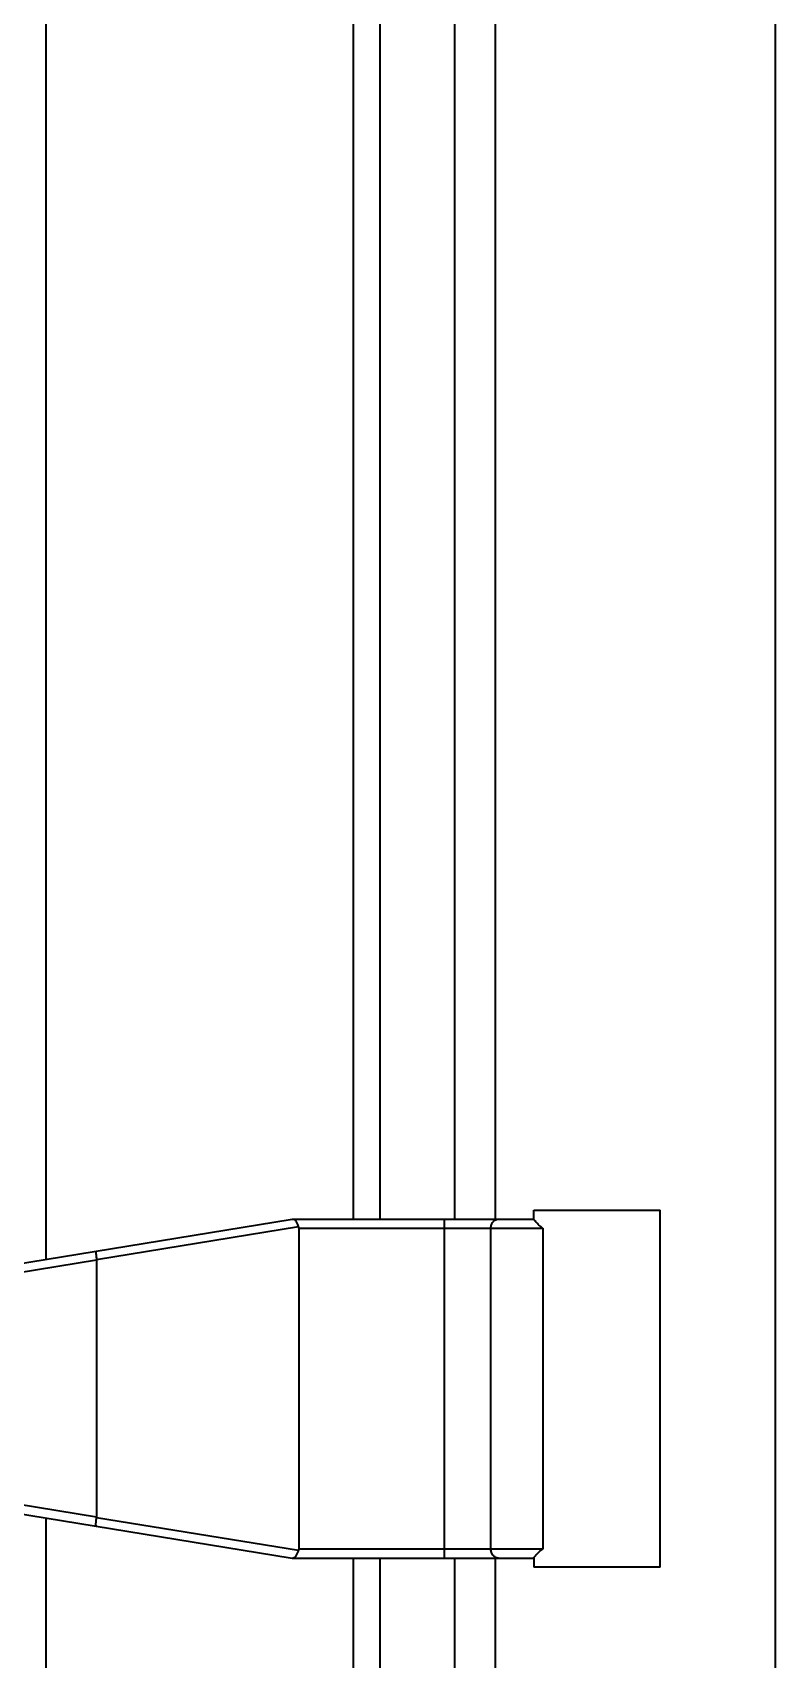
# Model space of a CAD drawing. Header units: millimetres. Extents: x 32496 to 166256, y 3504 to 23939.
# Drawn here: x 48806.1 to 48970.6, y 12427.1 to 12787.1 of the extents above; entities that cross this region are included whole.
import ezdxf

# ---------------------------------------------------------------- set-up
doc = ezdxf.new("R2010")
doc.units = ezdxf.units.MM
doc.layers.get('0').update_dxf_attribs({"lineweight": 35})

msp = doc.modelspace()

# ---------------------------------------------------------------- linework, layer by layer
at = {"linetype": 'Continuous'}
for p, q in [((48970.64, 10877.575), (48970.64, 13396.575)), ((48809.14, 12515.694), (48809.14, 13158.457)), ((48877.14, 13149.575), (48877.14, 12524.575)), ((48883.14, 12524.575), (48883.14, 13149.575)), ((48899.64, 12524.575), (48899.64, 13149.575)), ((48908.64, 12524.575), (48908.64, 13149.575)), ((48796.14, 12513.575), (48863.64, 12524.575)), ((48863.64, 12524.575), (48917.14, 12524.575)), ((48897.316, 12524.575), (48897.316, 12449.575)), ((48917.14, 12526.575), (48945.14, 12526.575)), ((48917.14, 12524.575), (48917.14, 12526.575)), ((48945.14, 12447.575), (48945.14, 12526.575)), ((48865.058, 12522.858), (48820.334, 12515.57)), ((48865.14, 12522.575), (48919.108, 12522.575)), ((48865.14, 12522.575), (48865.14, 12451.575)), ((48907.629, 12451.575), (48907.629, 12522.575)), ((48919.108, 12522.575), (48919.108, 12451.575)), ((48820.34, 12515.493), (48798.14, 12511.875)), ((48820.34, 12515.493), (48820.34, 12458.658)), ((48796.14, 12460.575), (48863.64, 12449.575)), ((48798.14, 12462.276), (48820.34, 12458.658)), ((48809.14, 11815.694), (48809.14, 12458.457)), ((48820.334, 12458.581), (48865.058, 12451.293)), ((48863.64, 12449.575), (48917.14, 12449.575)), ((48919.108, 12451.575), (48865.14, 12451.575)), ((48877.14, 12449.575), (48877.14, 11824.575)), ((48883.14, 11824.575), (48883.14, 12449.575)), ((48899.64, 11824.575), (48899.64, 12449.575)), ((48908.64, 11824.575), (48908.64, 12449.575)), ((48917.14, 12449.576), (48917.14, 12447.575)), ((48945.14, 12447.575), (48917.14, 12447.575))]:
    msp.add_line(p, q, dxfattribs=at)
for centre, major_axis, ratio, start_param, end_param in [((48856.994, 12522.575), (8.145, 0), 0.2455357, 0, 0.1417105), ((48812.194, 12514.165), (8.138, 1.411), 0.2419381, -0.0419274, -0.0035649), ((48812.194, 12459.986), (8.138, -1.411), 0.2419381, 0.0035649, 0.0419274), ((48856.994, 12451.575), (8.145, 0), 0.2455357, -0.1417105, 0)]:
    msp.add_ellipse(centre, major_axis=major_axis, ratio=ratio, start_param=start_param, end_param=end_param, dxfattribs=at)
for points, knots in [([(48863.785, 12524.575), (48863.857, 12524.575), (48863.995, 12524.563), (48864.183, 12524.467), (48864.33, 12524.301), (48864.517, 12523.988), (48864.734, 12523.489), (48864.933, 12523.074), (48865.058, 12522.858)], [0, 0, 0, 0, 0.0954914, 0.1815719, 0.2751296, 0.3866593, 0.6670272, 1, 1, 1, 1]), ([(48907.629, 12522.575), (48907.629, 12522.834), (48907.714, 12523.347), (48908.087, 12524.009), (48908.656, 12524.465), (48909.123, 12524.575), (48909.348, 12524.575)], [0, 0, 0, 0, 0.2672147, 0.5246358, 0.7676565, 1, 1, 1, 1]), ([(48919.108, 12522.575), (48918.958, 12522.686), (48918.675, 12522.907), (48918.287, 12523.242), (48917.952, 12523.563), (48917.672, 12523.859), (48917.478, 12524.089), (48917.351, 12524.252), (48917.278, 12524.353), (48917.22, 12524.438), (48917.182, 12524.498), (48917.16, 12524.535), (48917.149, 12524.554), (48917.143, 12524.567), (48917.14, 12524.573), (48917.14, 12524.575)], [0, 0, 0, 0, 0.1982754, 0.3806938, 0.5455653, 0.6907758, 0.8134789, 0.8652438, 0.9098414, 0.9465551, 0.9745353, 0.984937, 0.9927617, 0.9978387, 1, 1, 1, 1]), ([(48820.26, 12517.506), (48820.241, 12517.503), (48820.219, 12517.464), (48820.205, 12517.411), (48820.188, 12517.312), (48820.181, 12517.15), (48820.187, 12516.802), (48820.234, 12516.267), (48820.295, 12515.815), (48820.334, 12515.57)], [0, 0, 0, 0, 0.0295837, 0.0551746, 0.0889134, 0.1806036, 0.3027047, 0.6210402, 1, 1, 1, 1]), ([(48820.26, 12456.645), (48820.241, 12456.648), (48820.219, 12456.687), (48820.205, 12456.74), (48820.188, 12456.839), (48820.181, 12457.001), (48820.187, 12457.349), (48820.234, 12457.884), (48820.295, 12458.336), (48820.334, 12458.581)], [0, 0, 0, 0, 0.0295836, 0.0551744, 0.0889133, 0.1806036, 0.3027047, 0.6210402, 1, 1, 1, 1]), ([(48865.058, 12451.293), (48864.933, 12451.077), (48864.734, 12450.662), (48864.517, 12450.163), (48864.33, 12449.85), (48864.183, 12449.684), (48863.995, 12449.588), (48863.857, 12449.575), (48863.785, 12449.575)], [0, 0, 0, 0, 0.3329422, 0.6133216, 0.7248572, 0.8184096, 0.904497, 1, 1, 1, 1]), ([(48909.348, 12449.575), (48909.123, 12449.575), (48908.656, 12449.686), (48908.087, 12450.142), (48907.714, 12450.804), (48907.629, 12451.317), (48907.629, 12451.575)], [0, 0, 0, 0, 0.2323435, 0.4753642, 0.7327853, 1, 1, 1, 1]), ([(48917.14, 12449.576), (48917.14, 12449.578), (48917.143, 12449.584), (48917.149, 12449.597), (48917.16, 12449.616), (48917.182, 12449.653), (48917.22, 12449.713), (48917.278, 12449.798), (48917.351, 12449.899), (48917.478, 12450.062), (48917.672, 12450.292), (48917.952, 12450.588), (48918.287, 12450.909), (48918.675, 12451.244), (48918.958, 12451.465), (48919.108, 12451.575)], [0, 0, 0, 0, 0.0021613, 0.0072383, 0.015063, 0.0254647, 0.0534449, 0.0901586, 0.1347562, 0.1865211, 0.3092242, 0.4544347, 0.6193062, 0.8017246, 1, 1, 1, 1])]:
    msp.add_open_spline(points, degree=3, knots=knots, dxfattribs=at)

doc.saveas('drawing.dxf')
